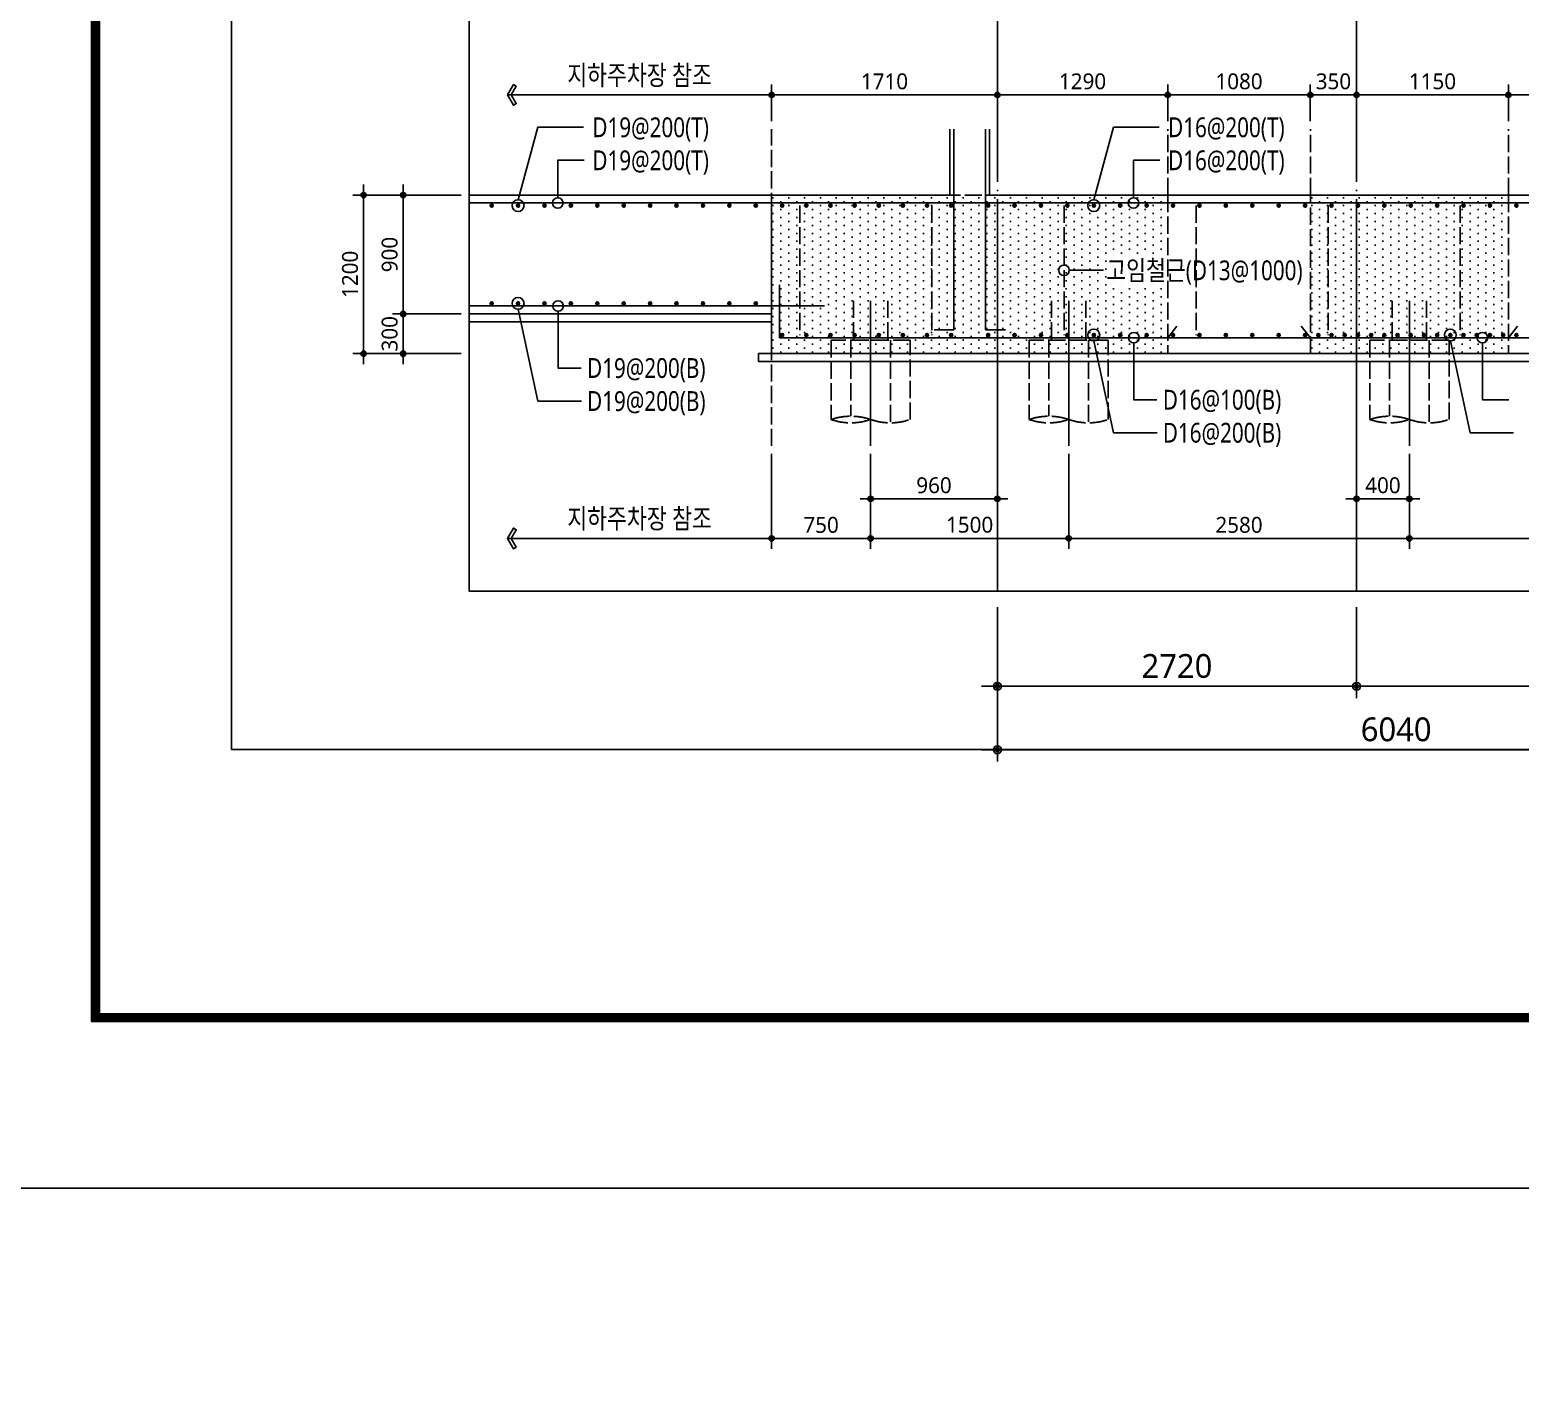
# Model space of a CAD drawing. Header units: millimetres. Extents: x 262481 to 2519995, y -394348 to 364571.
# Drawn here: x 488817 to 500103, y -90064 to -79860 of the extents above; entities that cross this region are included whole.
import ezdxf
from ezdxf.enums import TextEntityAlignment as Align
from ezdxf.xclip import XClip

# ---------------------------------------------------------------- set-up
doc = ezdxf.new("R2010")
doc.units = ezdxf.units.MM
doc.header["$LTSCALE"] = 65
doc.header["$XCLIPFRAME"] = 0
doc.linetypes.add('CEN', pattern=[62, 60, -1, 0, -1])
doc.linetypes.add('HID', pattern=[2.5, 2, -0.5])
doc.layers.get('Defpoints').update_dxf_attribs({"color": 145})
for name, color, linetype in [('BAR', 2, 'Continuous'), ('BAR1', 3, 'Continuous'), ('BARR', 1, 'Continuous'), ('CEN', 1, 'CEN'), ('DIM', 7, 'Continuous'), ('DOT', 3, 'Continuous'), ('FORM_고양장항A-1BL-S-성능$0$FORM', 7, 'Continuous'), ('LEADER', 7, 'Continuous'), ('PI', 4, 'HID'), ('T', 1, 'Continuous'), ('W1', 11, 'Continuous'), ('XS-기초$0$252', 252, 'Continuous'), ('고임철근', 4, 'HID'), ('버림', 8, 'Continuous'), ('보강구간', 6, 'HID')]:
    doc.layers.add(name, color=color, linetype=linetype)
doc.layers.add('DEFPOINT', color=144, linetype='Continuous', plot=False)
doc.layers.add('FORM_고양장항A-1BL-S-성능$0$DEFPOINT', color=144, linetype='Continuous', plot=False)
doc.layers.add('TEXT', color=3, linetype='Continuous', lineweight=9)
doc.styles.add('맑은고딕', font='malgun.ttf')
doc.dimstyles.new('DIM_40', dxfattribs={"dimscale": 40, "dimtxt": 3, "dimasz": 1, "dimexe": 2, "dimexo": 1.5, "dimgap": 1, "dimtad": 1, "dimdec": 0, "dimzin": 0, "dimdsep": 46, "dimtxsty": '맑은고딕', "dimblk1": 'DIMDOT', "dimblk2": 'DIMDOT', "dimsah": 1, "dimcen": 0.09, "dimdle": 2, "dimclrd": 7, "dimclre": 7, "dimclrt": 6, "dimadec": 0, "dimazin": 0, "dimtfac": 1, "dimtdec": 0, "dimtix": 1, "dimtmove": 2, "dimatfit": 3, "dimldrblk": 'DIMDOT', "dimfxl": 0, "dimtolj": 1, "dimtzin": 0, "dimarcsym": 0})
doc.dimstyles.new('DIM_60', dxfattribs={"dimscale": 60, "dimtxt": 3, "dimasz": 1, "dimexe": 1.5, "dimexo": 2, "dimgap": 1, "dimtad": 1, "dimdec": 0, "dimzin": 0, "dimdsep": 46, "dimtxsty": '맑은고딕', "dimblk1": 'DIMDOT', "dimblk2": 'DIMDOT', "dimsah": 1, "dimcen": 0.09, "dimdle": 2, "dimclrd": 7, "dimclre": 7, "dimclrt": 3, "dimadec": 0, "dimazin": 0, "dimtfac": 1, "dimtdec": 0, "dimtix": 1, "dimtmove": 2, "dimatfit": 3, "dimldrblk": 'DIMDOT', "dimfxl": 0, "dimtolj": 1, "dimtzin": 0, "dimarcsym": 0})
pattern_1 = [(270, (235484.29, -302471.65), (60, -30), [0, -60])]

# ---------------------------------------------------------------- blocks, each defined once
blk = doc.blocks.new('XS-기초$0$A$C762E058C')
at = {"layer": 'XS-기초$0$252'}
h = blk.add_hatch(color=256, dxfattribs=at)
h.dxf.hatch_style = 1
h.paths.add_polyline_path([(93400, -71500), (92600, -71500), (92600, -72000), (93400, -72000)])
h.paths.add_polyline_path([(85300, -71500), (84500, -71500), (84500, -72000), (85300, -72000)])
h.paths.add_polyline_path([(93400, -63400), (92600, -63400), (92600, -63900), (93400, -63900)])
h.paths.add_polyline_path([(85300, -63400), (84500, -63400), (84500, -63900), (85300, -63900)])
h.paths.add_polyline_path([(93400, -55300), (92600, -55300), (92600, -55800), (93400, -55800)])
h.paths.add_polyline_path([(85300, -55300), (84500, -55300), (84500, -55800), (85300, -55800)])
h.paths.add_polyline_path([(93400, -47200), (92600, -47200), (92600, -47700), (93400, -47700)])
h.paths.add_polyline_path([(85300, -47200), (84500, -47200), (84500, -47700), (85300, -47700)])
h.paths.add_polyline_path([(93400, -39100), (92600, -39100), (92600, -39600), (93400, -39600)])
h.paths.add_polyline_path([(85300, -39100), (84500, -39100), (84500, -39600), (85300, -39600)])
h.paths.add_polyline_path([(73650, -71500), (72850, -71500), (72850, -72000), (73650, -72000)])
h.paths.add_polyline_path([(77850, -71500), (77050, -71500), (77050, -72000), (77850, -72000)])
h.paths.add_polyline_path([(68450, -71500), (67650, -71500), (67650, -72000), (68450, -72000)])
h.paths.add_polyline_path([(73650, -63400), (72850, -63400), (72850, -63900), (73650, -63900)])
h.paths.add_polyline_path([(77850, -63400), (77050, -63400), (77050, -63900), (77850, -63900)])
h.paths.add_polyline_path([(68450, -63400), (67650, -63400), (67650, -63900), (68450, -63900)])
h.paths.add_polyline_path([(73650, -55300), (72850, -55300), (72850, -55800), (73650, -55800)])
h.paths.add_polyline_path([(77850, -55300), (77050, -55300), (77050, -55800), (77850, -55800)])
h.paths.add_polyline_path([(68450, -55300), (67650, -55300), (67650, -55800), (68450, -55800)])
h.paths.add_polyline_path([(73650, -47200), (72850, -47200), (72850, -47700), (73650, -47700)])
h.paths.add_polyline_path([(77850, -47200), (77050, -47200), (77050, -47700), (77850, -47700)])
h.paths.add_polyline_path([(68450, -47200), (67650, -47200), (67650, -47700), (68450, -47700)])
h.paths.add_polyline_path([(73650, -39100), (72850, -39100), (72850, -39600), (73650, -39600)])
h.paths.add_polyline_path([(77850, -39100), (77050, -39100), (77050, -39600), (77850, -39600)])
h.paths.add_polyline_path([(68450, -39100), (67650, -39100), (67650, -39600), (68450, -39600)])
h.paths.add_polyline_path([(73650, -22900), (72850, -22900), (72850, -23400), (73650, -23400)])
h.paths.add_polyline_path([(73650, -31000), (72850, -31000), (72850, -31500), (73650, -31500)])
h.paths.add_polyline_path([(101500, -63400), (100700, -63400), (100700, -63900), (101500, -63900)])
h.paths.add_polyline_path([(101500, -41540), (100700, -41540), (100700, -42040), (101500, -42040)])
h.paths.add_polyline_path([(101500, -35500), (100700, -35500), (100700, -36000), (101500, -36000)])
h.paths.add_polyline_path([(101500, -29350), (100700, -29350), (100700, -29850), (101500, -29850)])
h.paths.add_polyline_path([(101500, -22900), (100700, -22900), (100700, -23400), (101500, -23400)])
h.paths.add_polyline_path([(68450, -22900), (67650, -22900), (67650, -23400), (68450, -23400)])
h.paths.add_polyline_path([(77850, -22900), (77050, -22900), (77050, -23400), (77850, -23400)])
h.paths.add_polyline_path([(85300, -22900), (84500, -22900), (84500, -23400), (85300, -23400)])
h.paths.add_polyline_path([(93400, -31000), (92600, -31000), (92600, -31500), (93400, -31500)])
h.paths.add_polyline_path([(77850, -31000), (77050, -31000), (77050, -31500), (77850, -31500)])
h.paths.add_polyline_path([(85300, -31000), (84500, -31000), (84500, -31500), (85300, -31500)])
h.paths.add_polyline_path([(93400, -22900), (92600, -22900), (92600, -23400), (93400, -23400)])
h.paths.add_polyline_path([(68450, -31000), (67650, -31000), (67650, -31500), (68450, -31500)])
h.paths.add_polyline_path([(101500, -47580), (100700, -47580), (100700, -48080), (101500, -48080)])
h.paths.add_polyline_path([(101500, -55300), (100700, -55300), (100700, -55800), (101500, -55800)])
h.paths.add_polyline_path([(101700, -72000), (101700, -71200), (101200, -71200), (101200, -72000)])
h.paths.add_polyline_path([(125700, -72000), (125700, -71200), (125200, -71200), (125200, -72000)])
h.paths.add_polyline_path([(117700, -72000), (117700, -71200), (117200, -71200), (117200, -72000)])
h.paths.add_polyline_path([(109700, -72000), (109700, -71200), (109200, -71200), (109200, -72000)])
h.paths.add_polyline_path([(136755, -71500), (135955, -71500), (135955, -72000), (136755, -72000)])
h.paths.add_polyline_path([(144555, -71500), (143755, -71500), (143755, -72000), (144555, -72000)])
h.paths.add_polyline_path([(133700, -72000), (133700, -71200), (133200, -71200), (133200, -72000)])
blk = doc.blocks.new('XS-기초')
at = {"layer": 'XS-기초$0$252'}
blk.add_blockref('XS-기초$0$A$C762E058C', (118310, 198300), dxfattribs=at)
blk = doc.blocks.new('DIMDOT')
at = {"layer": 'DIM', "linetype": 'Continuous'}
blk.add_line((-2, 0), (2, 0), dxfattribs=at)
for radius in [0.5, 0.25]:
    blk.add_circle((0, 0), radius, dxfattribs=at)
blk = doc.blocks.new('*D593')
at = {"layer": 'Defpoints', "color": 0, "linetype": 'Continuous', "transparency": 16777216}
for p in [(496144, -84112), (502184, -84112), (496144, -85312)]:
    blk.add_point(p, dxfattribs=at)
at = {"layer": 'DIM', "color": 7, "linetype": 'Continuous', "lineweight": -2, "transparency": 16777216}
for p, q in [((496144, -84232), (496144, -85402)), ((502184, -84232), (502184, -85402)), ((502124, -85312), (496204, -85312))]:
    blk.add_line(p, q, dxfattribs=at)
at = {"layer": 'DIM', "color": 7, "linetype": 'Continuous', "lineweight": -2, "transparency": 16777216, "xscale": 60, "yscale": 60, "zscale": 60, "rotation": 180}
blk.add_blockref('DIMDOT', (496144, -85312), dxfattribs=at)
at = {"layer": 'DIM', "color": 7, "linetype": 'Continuous', "lineweight": -2, "transparency": 16777216, "xscale": 60, "yscale": 60, "zscale": 60}
blk.add_blockref('DIMDOT', (502184, -85312), dxfattribs=at)
at = {"layer": 'DIM', "color": 3, "linetype": 'Continuous', "transparency": 16777216, "insert": (499164, -85159), "char_height": 180, "attachment_point": 5, "style": '맑은고딕'}
blk.add_mtext('\\A1;6040', dxfattribs=at)
blk = doc.blocks.new('*D594')
at = {"layer": 'Defpoints', "color": 0, "linetype": 'Continuous', "transparency": 16777216}
for p in [(496144, -84112), (498864, -84112), (496144, -84832)]:
    blk.add_point(p, dxfattribs=at)
at = {"layer": 'DIM', "color": 7, "linetype": 'Continuous', "lineweight": -2, "transparency": 16777216}
for p, q in [((496144, -84232), (496144, -84922)), ((498864, -84232), (498864, -84922)), ((498804, -84832), (496204, -84832))]:
    blk.add_line(p, q, dxfattribs=at)
at = {"layer": 'DIM', "color": 7, "linetype": 'Continuous', "lineweight": -2, "transparency": 16777216, "xscale": 60, "yscale": 60, "zscale": 60, "rotation": 180}
blk.add_blockref('DIMDOT', (496144, -84832), dxfattribs=at)
at = {"layer": 'DIM', "color": 7, "linetype": 'Continuous', "lineweight": -2, "transparency": 16777216, "xscale": 60, "yscale": 60, "zscale": 60}
blk.add_blockref('DIMDOT', (498864, -84832), dxfattribs=at)
at = {"layer": 'DIM', "color": 3, "linetype": 'Continuous', "transparency": 16777216, "insert": (497504, -84679), "char_height": 180, "attachment_point": 5, "style": '맑은고딕'}
blk.add_mtext('\\A1;2720', dxfattribs=at)
blk = doc.blocks.new('*D595')
at = {"layer": 'Defpoints', "color": 0, "linetype": 'Continuous', "transparency": 16777216}
for p in [(498864, -84112), (502184, -84112), (502184, -84832)]:
    blk.add_point(p, dxfattribs=at)
at = {"layer": 'DIM', "color": 7, "linetype": 'Continuous', "lineweight": -2, "transparency": 16777216}
for p, q in [((498864, -84232), (498864, -84922)), ((502184, -84232), (502184, -84922)), ((498924, -84832), (502124, -84832))]:
    blk.add_line(p, q, dxfattribs=at)
at = {"layer": 'DIM', "color": 7, "linetype": 'Continuous', "lineweight": -2, "transparency": 16777216, "xscale": 60, "yscale": 60, "zscale": 60, "rotation": 180}
blk.add_blockref('DIMDOT', (498864, -84832), dxfattribs=at)
at = {"layer": 'DIM', "color": 7, "linetype": 'Continuous', "lineweight": -2, "transparency": 16777216, "xscale": 60, "yscale": 60, "zscale": 60}
blk.add_blockref('DIMDOT', (502184, -84832), dxfattribs=at)
at = {"layer": 'DIM', "color": 3, "linetype": 'Continuous', "transparency": 16777216, "insert": (500524, -84679), "char_height": 180, "attachment_point": 5, "style": '맑은고딕'}
blk.add_mtext('\\A1;3320', dxfattribs=at)
blk = doc.blocks.new('*D600')
at = {"layer": 'Defpoints', "color": 0, "linetype": 'Continuous', "transparency": 16777216}
for p in [(492144, -81112), (491344, -82312), (492144, -82312)]:
    blk.add_point(p, dxfattribs=at)
at = {"layer": 'DIM', "color": 7, "linetype": 'Continuous', "lineweight": -2, "transparency": 16777216}
for p, q in [((492084, -81112), (491264, -81112)), ((491344, -81152), (491344, -82272)), ((492084, -82312), (491264, -82312))]:
    blk.add_line(p, q, dxfattribs=at)
at = {"layer": 'DIM', "color": 7, "linetype": 'Continuous', "lineweight": -2, "transparency": 16777216, "xscale": 40, "yscale": 40, "zscale": 40}
for p, rotation in [((491344, -81112), 90), ((491344, -82312), 270)]:
    blk.add_blockref('DIMDOT', p, dxfattribs=dict(at, rotation=rotation))
at = {"layer": 'DIM', "color": 6, "linetype": 'Continuous', "transparency": 16777216, "insert": (491242, -81712), "char_height": 120, "attachment_point": 5, "rotation": 90, "style": '맑은고딕'}
blk.add_mtext('\\A1;1200', dxfattribs=at)
blk = doc.blocks.new('*D601')
at = {"layer": 'Defpoints', "color": 0, "linetype": 'Continuous', "transparency": 16777216}
for p in [(492144, -82012), (491644, -82312), (492144, -82312)]:
    blk.add_point(p, dxfattribs=at)
at = {"layer": 'DIM', "color": 7, "linetype": 'Continuous', "lineweight": -2, "transparency": 16777216}
for p, q in [((491644, -81972), (491644, -81932)), ((492084, -82012), (491564, -82012)), ((491644, -82012), (491644, -82312)), ((492084, -82312), (491564, -82312)), ((491644, -82352), (491644, -82392))]:
    blk.add_line(p, q, dxfattribs=at)
at = {"layer": 'DIM', "color": 7, "linetype": 'Continuous', "lineweight": -2, "transparency": 16777216, "xscale": 40, "yscale": 40, "zscale": 40}
for p, rotation in [((491644, -82012), 270), ((491644, -82312), 90)]:
    blk.add_blockref('DIMDOT', p, dxfattribs=dict(at, rotation=rotation))
at = {"layer": 'DIM', "color": 6, "linetype": 'Continuous', "transparency": 16777216, "insert": (491542, -82162), "char_height": 120, "attachment_point": 5, "rotation": 90, "style": '맑은고딕'}
blk.add_mtext('\\A1;300', dxfattribs=at)
blk = doc.blocks.new('*D602')
at = {"layer": 'Defpoints', "color": 0, "linetype": 'Continuous', "transparency": 16777216}
for p in [(491644, -81112), (492144, -81112), (492144, -82012)]:
    blk.add_point(p, dxfattribs=at)
at = {"layer": 'DIM', "color": 7, "linetype": 'Continuous', "lineweight": -2, "transparency": 16777216}
for p, q in [((492084, -81112), (491564, -81112)), ((491644, -81972), (491644, -81152)), ((492084, -82012), (491564, -82012))]:
    blk.add_line(p, q, dxfattribs=at)
at = {"layer": 'DIM', "color": 7, "linetype": 'Continuous', "lineweight": -2, "transparency": 16777216, "xscale": 40, "yscale": 40, "zscale": 40}
for p, rotation in [((491644, -81112), 90), ((491644, -82012), 270)]:
    blk.add_blockref('DIMDOT', p, dxfattribs=dict(at, rotation=rotation))
at = {"layer": 'DIM', "color": 6, "linetype": 'Continuous', "transparency": 16777216, "insert": (491542, -81562), "char_height": 120, "attachment_point": 5, "rotation": 90, "style": '맑은고딕'}
blk.add_mtext('\\A1;900', dxfattribs=at)
blk = doc.blocks.new('p')
at = {"layer": 'PI'}
for p, q in [((-130, 300), (-130, 0)), ((130, 300), (130, 0)), ((300, 0), (-300, 0)), ((-300, 0), (-300, -600)), ((-150, 0), (-150, -575)), ((150, 0), (150, -625)), ((300, -600), (300, 0))]:
    blk.add_line(p, q, dxfattribs=at)
at = {"layer": 'PI', "color": 6, "linetype": 'Continuous'}
blk.add_line((0, 300, 0), (0, -800, 0), dxfattribs=at)
at = {"layer": 'PI'}
for centre, start, end in [((-150, -1037), 71.0754, 108.9246), ((-150, -163), 251.0754, 288.9246), ((150, -163), 251.0754, 288.9246)]:
    blk.add_arc(centre, 462, start, end, dxfattribs=at)
blk = doc.blocks.new('BAR')
at = {"layer": 'BARR'}
h = blk.add_hatch(color=256, dxfattribs=at)
edge = h.paths.add_edge_path()
edge.add_arc((0, 0), 15, 0, 360)
blk.add_circle((0, 0), 15, dxfattribs=at)
blk = doc.blocks.new('*D908')
at = {"layer": 'Defpoints', "color": 0, "linetype": 'Continuous', "transparency": 16777216}
for p in [(495184, -83012), (496684, -83012), (496684, -83712)]:
    blk.add_point(p, dxfattribs=at)
at = {"layer": 'DIM', "color": 7, "linetype": 'Continuous', "lineweight": -2, "transparency": 16777216}
for p, q in [((495184, -83072), (495184, -83792)), ((496684, -83072), (496684, -83792)), ((495224, -83712), (496644, -83712))]:
    blk.add_line(p, q, dxfattribs=at)
at = {"layer": 'DIM', "color": 7, "linetype": 'Continuous', "lineweight": -2, "transparency": 16777216, "xscale": 40, "yscale": 40, "zscale": 40, "rotation": 180}
blk.add_blockref('DIMDOT', (495184, -83712), dxfattribs=at)
at = {"layer": 'DIM', "color": 7, "linetype": 'Continuous', "lineweight": -2, "transparency": 16777216, "xscale": 40, "yscale": 40, "zscale": 40}
blk.add_blockref('DIMDOT', (496684, -83712), dxfattribs=at)
at = {"layer": 'DIM', "color": 6, "linetype": 'Continuous', "transparency": 16777216, "insert": (495934, -83609), "char_height": 120, "attachment_point": 5, "style": '맑은고딕'}
blk.add_mtext('\\A1;1500', dxfattribs=at)
blk = doc.blocks.new('*D909')
at = {"layer": 'Defpoints', "color": 0, "linetype": 'Continuous', "transparency": 16777216}
for p in [(494434, -83012), (495184, -83012), (494434, -83712)]:
    blk.add_point(p, dxfattribs=at)
at = {"layer": 'DIM', "color": 7, "linetype": 'Continuous', "lineweight": -2, "transparency": 16777216}
for p, q in [((494434, -83072), (494434, -83792)), ((495184, -83072), (495184, -83792)), ((495144, -83712), (494474, -83712))]:
    blk.add_line(p, q, dxfattribs=at)
at = {"layer": 'DIM', "color": 7, "linetype": 'Continuous', "lineweight": -2, "transparency": 16777216, "xscale": 40, "yscale": 40, "zscale": 40, "rotation": 180}
blk.add_blockref('DIMDOT', (494434, -83712), dxfattribs=at)
at = {"layer": 'DIM', "color": 7, "linetype": 'Continuous', "lineweight": -2, "transparency": 16777216, "xscale": 40, "yscale": 40, "zscale": 40}
blk.add_blockref('DIMDOT', (495184, -83712), dxfattribs=at)
at = {"layer": 'DIM', "color": 6, "linetype": 'Continuous', "transparency": 16777216, "insert": (494809, -83610), "char_height": 120, "attachment_point": 5, "style": '맑은고딕'}
blk.add_mtext('\\A1;750', dxfattribs=at)
blk = doc.blocks.new('*D910')
at = {"layer": 'Defpoints', "color": 0, "linetype": 'Continuous', "transparency": 16777216}
for p in [(498864, -83012), (499264, -83012), (499264, -83412)]:
    blk.add_point(p, dxfattribs=at)
at = {"layer": 'DIM', "color": 7, "linetype": 'Continuous', "lineweight": -2, "transparency": 16777216}
for p, q in [((498864, -83072), (498864, -83492)), ((499264, -83072), (499264, -83492)), ((498904, -83412), (499224, -83412))]:
    blk.add_line(p, q, dxfattribs=at)
at = {"layer": 'DIM', "color": 7, "linetype": 'Continuous', "lineweight": -2, "transparency": 16777216, "xscale": 40, "yscale": 40, "zscale": 40, "rotation": 180}
blk.add_blockref('DIMDOT', (498864, -83412), dxfattribs=at)
at = {"layer": 'DIM', "color": 7, "linetype": 'Continuous', "lineweight": -2, "transparency": 16777216, "xscale": 40, "yscale": 40, "zscale": 40}
blk.add_blockref('DIMDOT', (499264, -83412), dxfattribs=at)
at = {"layer": 'DIM', "color": 6, "linetype": 'Continuous', "transparency": 16777216, "insert": (499064, -83310), "char_height": 120, "attachment_point": 5, "style": '맑은고딕'}
blk.add_mtext('\\A1;400', dxfattribs=at)
blk = doc.blocks.new('*D911')
at = {"layer": 'Defpoints', "color": 0, "linetype": 'Continuous', "transparency": 16777216}
for p in [(495184, -83012), (496144, -83012), (495184, -83412)]:
    blk.add_point(p, dxfattribs=at)
at = {"layer": 'DIM', "color": 7, "linetype": 'Continuous', "lineweight": -2, "transparency": 16777216}
for p, q in [((495184, -83072), (495184, -83492)), ((496144, -83072), (496144, -83492)), ((496104, -83412), (495224, -83412))]:
    blk.add_line(p, q, dxfattribs=at)
at = {"layer": 'DIM', "color": 7, "linetype": 'Continuous', "lineweight": -2, "transparency": 16777216, "xscale": 40, "yscale": 40, "zscale": 40, "rotation": 180}
blk.add_blockref('DIMDOT', (495184, -83412), dxfattribs=at)
at = {"layer": 'DIM', "color": 7, "linetype": 'Continuous', "lineweight": -2, "transparency": 16777216, "xscale": 40, "yscale": 40, "zscale": 40}
blk.add_blockref('DIMDOT', (496144, -83412), dxfattribs=at)
at = {"layer": 'DIM', "color": 6, "linetype": 'Continuous', "transparency": 16777216, "insert": (495664, -83310), "char_height": 120, "attachment_point": 5, "style": '맑은고딕'}
blk.add_mtext('\\A1;960', dxfattribs=at)
blk = doc.blocks.new('*D920')
at = {"layer": 'Defpoints', "color": 0, "linetype": 'Continuous', "transparency": 16777216}
for p in [(496684, -83012), (499264, -83012), (496684, -83712)]:
    blk.add_point(p, dxfattribs=at)
at = {"layer": 'DIM', "color": 7, "linetype": 'Continuous', "lineweight": -2, "transparency": 16777216}
for p, q in [((496684, -83072), (496684, -83792)), ((499264, -83072), (499264, -83792)), ((499224, -83712), (496724, -83712))]:
    blk.add_line(p, q, dxfattribs=at)
at = {"layer": 'DIM', "color": 7, "linetype": 'Continuous', "lineweight": -2, "transparency": 16777216, "xscale": 40, "yscale": 40, "zscale": 40, "rotation": 180}
blk.add_blockref('DIMDOT', (496684, -83712), dxfattribs=at)
at = {"layer": 'DIM', "color": 7, "linetype": 'Continuous', "lineweight": -2, "transparency": 16777216, "xscale": 40, "yscale": 40, "zscale": 40}
blk.add_blockref('DIMDOT', (499264, -83712), dxfattribs=at)
at = {"layer": 'DIM', "color": 6, "linetype": 'Continuous', "transparency": 16777216, "insert": (497974, -83610), "char_height": 120, "attachment_point": 5, "style": '맑은고딕'}
blk.add_mtext('\\A1;2580', dxfattribs=at)
blk = doc.blocks.new('*D931')
at = {"layer": 'Defpoints', "color": 0, "linetype": 'Continuous', "transparency": 16777216}
for p in [(499264, -83012), (501434, -83012), (499264, -83712)]:
    blk.add_point(p, dxfattribs=at)
at = {"layer": 'DIM', "color": 7, "linetype": 'Continuous', "lineweight": -2, "transparency": 16777216}
for p, q in [((499264, -83072), (499264, -83792)), ((501434, -83072), (501434, -83792)), ((501394, -83712), (499304, -83712))]:
    blk.add_line(p, q, dxfattribs=at)
at = {"layer": 'DIM', "color": 7, "linetype": 'Continuous', "lineweight": -2, "transparency": 16777216, "xscale": 40, "yscale": 40, "zscale": 40, "rotation": 180}
blk.add_blockref('DIMDOT', (499264, -83712), dxfattribs=at)
at = {"layer": 'DIM', "color": 7, "linetype": 'Continuous', "lineweight": -2, "transparency": 16777216, "xscale": 40, "yscale": 40, "zscale": 40}
blk.add_blockref('DIMDOT', (501434, -83712), dxfattribs=at)
at = {"layer": 'DIM', "color": 6, "linetype": 'Continuous', "transparency": 16777216, "insert": (500349, -83609), "char_height": 120, "attachment_point": 5, "style": '맑은고딕'}
blk.add_mtext('\\A1;2170', dxfattribs=at)
blk = doc.blocks.new('*D936')
at = {"layer": 'Defpoints', "color": 0, "linetype": 'Continuous', "transparency": 16777216}
for p in [(496144, -80353), (496144, -80612), (497434, -80612)]:
    blk.add_point(p, dxfattribs=at)
at = {"layer": 'DIM', "color": 7, "linetype": 'Continuous', "lineweight": -2, "transparency": 16777216}
for p, q in [((496144, -80552), (496144, -80273)), ((497394, -80353), (496184, -80353)), ((497434, -80552), (497434, -80273))]:
    blk.add_line(p, q, dxfattribs=at)
at = {"layer": 'DIM', "color": 7, "linetype": 'Continuous', "lineweight": -2, "transparency": 16777216, "xscale": 40, "yscale": 40, "zscale": 40, "rotation": 180}
blk.add_blockref('DIMDOT', (496144, -80353), dxfattribs=at)
at = {"layer": 'DIM', "color": 7, "linetype": 'Continuous', "lineweight": -2, "transparency": 16777216, "xscale": 40, "yscale": 40, "zscale": 40}
blk.add_blockref('DIMDOT', (497434, -80353), dxfattribs=at)
at = {"layer": 'DIM', "color": 6, "linetype": 'Continuous', "transparency": 16777216, "insert": (496789, -80251), "char_height": 120, "attachment_point": 5, "style": '맑은고딕'}
blk.add_mtext('\\A1;1290', dxfattribs=at)
blk = doc.blocks.new('*D937')
at = {"layer": 'Defpoints', "color": 0, "linetype": 'Continuous', "transparency": 16777216}
for p in [(498514, -80353), (497434, -80612), (498514, -80612)]:
    blk.add_point(p, dxfattribs=at)
at = {"layer": 'DIM', "color": 7, "linetype": 'Continuous', "lineweight": -2, "transparency": 16777216}
for p, q in [((497434, -80552), (497434, -80273)), ((497474, -80353), (498474, -80353)), ((498514, -80552), (498514, -80273))]:
    blk.add_line(p, q, dxfattribs=at)
at = {"layer": 'DIM', "color": 7, "linetype": 'Continuous', "lineweight": -2, "transparency": 16777216, "xscale": 40, "yscale": 40, "zscale": 40, "rotation": 180}
blk.add_blockref('DIMDOT', (497434, -80353), dxfattribs=at)
at = {"layer": 'DIM', "color": 7, "linetype": 'Continuous', "lineweight": -2, "transparency": 16777216, "xscale": 40, "yscale": 40, "zscale": 40}
blk.add_blockref('DIMDOT', (498514, -80353), dxfattribs=at)
at = {"layer": 'DIM', "color": 6, "linetype": 'Continuous', "transparency": 16777216, "insert": (497974, -80251), "char_height": 120, "attachment_point": 5, "style": '맑은고딕'}
blk.add_mtext('\\A1;1080', dxfattribs=at)
blk = doc.blocks.new('*D938')
at = {"layer": 'Defpoints', "color": 0, "linetype": 'Continuous', "transparency": 16777216}
for p in [(498864, -80353), (498514, -80612), (498864, -80612, 0)]:
    blk.add_point(p, dxfattribs=at)
at = {"layer": 'DIM', "color": 7, "linetype": 'Continuous', "lineweight": -2, "transparency": 16777216}
for p, q in [((498514, -80552), (498514, -80273)), ((498554, -80353), (498824, -80353)), ((498864, -80552), (498864, -80273))]:
    blk.add_line(p, q, dxfattribs=at)
at = {"layer": 'DIM', "color": 7, "linetype": 'Continuous', "lineweight": -2, "transparency": 16777216, "xscale": 40, "yscale": 40, "zscale": 40, "rotation": 180}
blk.add_blockref('DIMDOT', (498514, -80353), dxfattribs=at)
at = {"layer": 'DIM', "color": 7, "linetype": 'Continuous', "lineweight": -2, "transparency": 16777216, "xscale": 40, "yscale": 40, "zscale": 40}
blk.add_blockref('DIMDOT', (498864, -80353), dxfattribs=at)
at = {"layer": 'DIM', "color": 6, "linetype": 'Continuous', "transparency": 16777216, "insert": (498689, -80251), "char_height": 120, "attachment_point": 5, "style": '맑은고딕'}
blk.add_mtext('\\A1;350', dxfattribs=at)
blk = doc.blocks.new('*D939')
at = {"layer": 'Defpoints', "color": 0, "linetype": 'Continuous', "transparency": 16777216}
for p in [(500684, -80353), (500014, -80612), (500684, -80612, 0)]:
    blk.add_point(p, dxfattribs=at)
at = {"layer": 'DIM', "color": 7, "linetype": 'Continuous', "lineweight": -2, "transparency": 16777216}
for p, q in [((500014, -80552), (500014, -80273)), ((500054, -80353), (500644, -80353)), ((500684, -80552), (500684, -80273))]:
    blk.add_line(p, q, dxfattribs=at)
at = {"layer": 'DIM', "color": 7, "linetype": 'Continuous', "lineweight": -2, "transparency": 16777216, "xscale": 40, "yscale": 40, "zscale": 40, "rotation": 180}
blk.add_blockref('DIMDOT', (500014, -80353), dxfattribs=at)
at = {"layer": 'DIM', "color": 7, "linetype": 'Continuous', "lineweight": -2, "transparency": 16777216, "xscale": 40, "yscale": 40, "zscale": 40}
blk.add_blockref('DIMDOT', (500684, -80353), dxfattribs=at)
at = {"layer": 'DIM', "color": 6, "linetype": 'Continuous', "transparency": 16777216, "insert": (500349, -80251), "char_height": 120, "attachment_point": 5, "style": '맑은고딕'}
blk.add_mtext('\\A1;670', dxfattribs=at)
blk = doc.blocks.new('*D961')
at = {"layer": 'Defpoints', "color": 0, "linetype": 'Continuous', "transparency": 16777216}
for p in [(500014, -80353), (498864, -80612, 0), (500014, -80612)]:
    blk.add_point(p, dxfattribs=at)
at = {"layer": 'DIM', "color": 7, "linetype": 'Continuous', "lineweight": -2, "transparency": 16777216}
for p, q in [((498864, -80552), (498864, -80273)), ((498904, -80353), (499974, -80353)), ((500014, -80552), (500014, -80273))]:
    blk.add_line(p, q, dxfattribs=at)
at = {"layer": 'DIM', "color": 7, "linetype": 'Continuous', "lineweight": -2, "transparency": 16777216, "xscale": 40, "yscale": 40, "zscale": 40, "rotation": 180}
blk.add_blockref('DIMDOT', (498864, -80353), dxfattribs=at)
at = {"layer": 'DIM', "color": 7, "linetype": 'Continuous', "lineweight": -2, "transparency": 16777216, "xscale": 40, "yscale": 40, "zscale": 40}
blk.add_blockref('DIMDOT', (500014, -80353), dxfattribs=at)
at = {"layer": 'DIM', "color": 6, "linetype": 'Continuous', "transparency": 16777216, "insert": (499439, -80251), "char_height": 120, "attachment_point": 5, "style": '맑은고딕'}
blk.add_mtext('\\A1;1150', dxfattribs=at)
blk = doc.blocks.new('*D962')
at = {"layer": 'Defpoints', "color": 0, "linetype": 'Continuous', "transparency": 16777216}
for p in [(494434, -80353), (494434, -80612), (496144, -80612)]:
    blk.add_point(p, dxfattribs=at)
at = {"layer": 'DIM', "color": 7, "linetype": 'Continuous', "lineweight": -2, "transparency": 16777216}
for p, q in [((494434, -80552), (494434, -80273)), ((496104, -80353), (494474, -80353)), ((496144, -80552), (496144, -80273))]:
    blk.add_line(p, q, dxfattribs=at)
at = {"layer": 'DIM', "color": 7, "linetype": 'Continuous', "lineweight": -2, "transparency": 16777216, "xscale": 40, "yscale": 40, "zscale": 40, "rotation": 180}
blk.add_blockref('DIMDOT', (494434, -80353), dxfattribs=at)
at = {"layer": 'DIM', "color": 7, "linetype": 'Continuous', "lineweight": -2, "transparency": 16777216, "xscale": 40, "yscale": 40, "zscale": 40}
blk.add_blockref('DIMDOT', (496144, -80353), dxfattribs=at)
at = {"layer": 'DIM', "color": 6, "linetype": 'Continuous', "transparency": 16777216, "insert": (495289, -80251), "char_height": 120, "attachment_point": 5, "style": '맑은고딕'}
blk.add_mtext('\\A1;1710', dxfattribs=at)
blk = doc.blocks.new('FORM_고양장항A-1BL-S-성능')
at = {"layer": 'FORM_고양장항A-1BL-S-성능$0$DEFPOINT'}
blk.add_lwpolyline([(0, 594), (0, 0), (841, 0), (841, 594), (0, 594)], dxfattribs=at)
at = {"layer": 'FORM_고양장항A-1BL-S-성능$0$FORM'}
for points in [[(25, 573), (25, 21), (757, 21), (757, 573)], [(26, 572), (26, 22), (756, 22), (756, 572)]]:
    blk.add_lwpolyline(points, close=True, dxfattribs=at)
at = {"layer": 'FORM_고양장항A-1BL-S-성능$0$FORM', "const_width": 1}
blk.add_lwpolyline([(25.5, 572.5), (25.5, 21.5), (756.5, 21.5), (756.5, 572.5)], close=True, dxfattribs=at)

msp = doc.modelspace()

# ---------------------------------------------------------------- hatches: boundary and pattern name
at = {"layer": 'DOT'}
h = msp.add_hatch(dxfattribs=at)
h.set_pattern_fill('DOTS', color=256, scale=60, angle=-90, style=0)
h.set_pattern_definition(pattern_1)
h.paths.add_polyline_path([(494434.3, -82311.6), (494434.3, -81111.6), (497434.3, -81111.6), (497434.3, -82311.6)])
h = msp.add_hatch(dxfattribs=at)
h.set_pattern_fill('DOTS', color=256, scale=60, angle=-90, style=0)
h.set_pattern_definition(pattern_1)
h.paths.add_polyline_path([(498514.3, -82311.6), (498514.3, -81111.6), (500014.3, -81111.6), (500014.3, -82311.6)])

# ---------------------------------------------------------------- linework, layer by layer
at = {"linetype": 'HID'}
msp.add_line((494434.3, -83011.6), (494434.3, -80611.6), dxfattribs=at)
at = {"layer": 'BAR1'}
for p, q in [((492144.3, -81171.6), (522689.3, -81171.6)), ((494494.3, -82191.6), (494494.3, -81791.6)), ((492144.3, -81951.6), (494834.3, -81951.6)), ((497434.3, -82191.6, 0), (497503, -82103.7, 0)), ((498514.3, -82191.6), (498445.6, -82103.7)), ((500014.3, -82191.6, 0), (500083, -82103.7, 0)), ((494494.3, -82191.6), (522534.3, -82191.6))]:
    msp.add_line(p, q, dxfattribs=at)
for points in [[(495814.3, -80611.6), (495814.3, -82131.6), (495664.3, -82131.6)], [(496054.3, -80611.6), (496054.3, -82131.6), (496204.3, -82131.6)]]:
    msp.add_lwpolyline(points, dxfattribs=at)
at = {"layer": 'CEN'}
for p, q in [((496144.3, -77111.6), (496144.3, -84111.6)), ((498864.3, -77111.6), (498864.3, -84111.6))]:
    msp.add_line(p, q, dxfattribs=at)
at = {"layer": 'DEFPOINT'}
for points in [[(490344.3, -54986.6), (531884.3, -54986.6), (531884.3, -85311.6), (490344.3, -85311.6)], [(492144.3, -56186.6), (530384.3, -56186.6), (530384.3, -84111.6), (492144.3, -84111.6)]]:
    msp.add_lwpolyline(points, close=True, dxfattribs=at)
at = {"layer": 'LEADER', "color": 7}
msp.add_line((496688.6, -81681.6), (496948.6, -81681.6), dxfattribs=at)
at = {"layer": 'LEADER'}
for points in [[(494434.3, -80353.5), (492434.3, -80353.5), (492478.9, -80431.6), (492500.6, -80419.1), (492463.1, -80353.5), (492500.6, -80287.9), (492478.9, -80275.3), (492434.3, -80353.5)], [(494434.3, -83711.6), (492434.3, -83711.6), (492478.9, -83789.8), (492500.6, -83777.2), (492463.1, -83711.6), (492500.6, -83646.1), (492478.9, -83633.5), (492434.3, -83711.6)]]:
    msp.add_lwpolyline(points, dxfattribs=at)
at = {"layer": 'LEADER', "color": 7}
for points in [[(492514.3, -81146.6), (492664.3, -80598.4), (493010.2, -80598.4)], [(496874.3, -81146.6), (497024.3, -80598.4), (497370.2, -80598.4)], [(492815, -81131.6), (492815, -80848.4), (493015, -80848.4)], [(497175, -81131.6), (497175, -80848.4), (497375, -80848.4)], [(492514.3, -81976.6), (492664.3, -82671.6), (492993.4, -82671.6)], [(492817.4, -81991.6), (492817.4, -82421.6), (492992.7, -82421.6)], [(496874.3, -82216.6), (497024.3, -82911.6), (497353.4, -82911.6)], [(497177.4, -82231.6), (497177.4, -82661.6), (497352.7, -82661.6)], [(499574.3, -82216.6), (499724.3, -82911.6), (500053.4, -82911.6)], [(499817.2, -82231.6), (499817.2, -82661.6), (500017.2, -82661.6)]]:
    msp.add_lwpolyline(points, dxfattribs=at)
for centre, radius in [((492514.3, -81191.6), 45), ((492815, -81171.6), 40), ((496874.3, -81191.6), 45), ((497175, -81171.6), 40), ((496648.6, -81681.6), 40), ((492514.3, -81931.6), 45), ((492817.4, -81951.6), 40), ((496874.3, -82171.6), 45), ((497177.4, -82191.6), 40), ((499574.3, -82171.6), 45), ((499817.2, -82191.6), 40)]:
    msp.add_circle(centre, radius, dxfattribs=at)
at = {"layer": 'W1'}
for p, q in [((495784.3, -80611.6), (495784.3, -81111.6)), ((496084.3, -80611.6), (496084.3, -81111.6)), ((492144.3, -81111.6), (495784.3, -81111.6)), ((520319.3, -81111.6), (496084.3, -81111.6)), ((492144.3, -82011.6), (494434.3, -82011.6)), ((494434.3, -82011.6), (494434.3, -82311.6)), ((494434.3, -82311.6), (523584.3, -82311.6))]:
    msp.add_line(p, q, dxfattribs=at)
at = {"layer": '고임철근'}
for p, q in [((494648.6, -81191.6), (494648.6, -82171.6)), ((495648.6, -81191.6), (495648.6, -82171.6)), ((496648.6, -81191.6), (496648.6, -82171.6)), ((497648.6, -81191.6), (497648.6, -82171.6)), ((498648.6, -81191.6), (498648.6, -82171.6)), ((499648.6, -81191.6), (499648.6, -82171.6))]:
    msp.add_line(p, q, dxfattribs=at)
at = {"layer": '버림'}
for p, q in [((492144.3, -82071.6), (494434.3, -82071.6)), ((494434.3, -82311.6), (494334.3, -82311.6)), ((494334.3, -82311.6), (494334.3, -82371.6))]:
    msp.add_line(p, q, dxfattribs=at)
msp.add_lwpolyline([(523584.3, -82371.6), (494334.3, -82371.6)], dxfattribs=at)
at = {"layer": '보강구간'}
for p, q in [((497434.3, -81111.6), (497434.3, -80611.6)), ((498514.3, -81111.6), (498514.3, -80611.6)), ((500014.3, -81111.6), (500014.3, -80611.6))]:
    msp.add_line(p, q, dxfattribs=at)
for points in [[(494434.3, -82311.6), (494434.3, -81111.6), (497434.3, -81111.6), (497434.3, -82311.6), (494434.3, -82311.6)], [(498514.3, -82311.6), (498514.3, -81111.6), (500014.3, -81111.6), (500014.3, -82311.6), (498514.3, -82311.6)]]:
    msp.add_lwpolyline(points, dxfattribs=at)

# ---------------------------------------------------------------- block references
at = {"xscale": 60, "yscale": 60, "zscale": 60}
msp.add_blockref('FORM_고양장항A-1BL-S-성능', (487784.3, -88631.6), dxfattribs=at)
ref = msp.add_blockref('XS-기초', (664734.3, -301221.6), dxfattribs=dict(rotation=90))
XClip(ref).set_block_clipping_path([(221610.0000000002, 141650.0000000168), (245034.9999999982, 172590.0000000082)])
at = {"layer": 'BAR', "xscale": 0.8, "yscale": 0.8, "zscale": 0.8, "rotation": 270}
for p in [(492314.3, -81191.6), (492514.3, -81191.6), (492714.3, -81191.6), (492914.3, -81191.6), (493114.3, -81191.6), (493314.3, -81191.6), (493514.3, -81191.6), (493714.3, -81191.6), (493914.3, -81191.6), (494114.3, -81191.6), (494314.3, -81191.6), (494514.3, -81191.6), (494697.1, -81191.6), (494880, -81191.6), (495062.9, -81191.6), (495245.7, -81191.6), (495428.6, -81191.6), (495611.4, -81191.6), (495794.3, -81191.6), (496074.3, -81191.6), (496274.3, -81191.6), (496474.3, -81191.6), (496674.3, -81191.6), (496874.3, -81191.6), (497074.3, -81191.6), (497274.3, -81191.6), (497474.3, -81191.6), (497674.3, -81191.6), (497874.3, -81191.6), (498074.3, -81191.6), (498274.3, -81191.6), (498474.3, -81191.6), (498674.3, -81191.6), (498874.3, -81191.6), (499074.3, -81191.6), (499274.3, -81191.6), (499474.3, -81191.6), (499674.3, -81191.6), (499874.3, -81191.6), (500074.3, -81191.6), (492314.3, -81931.6), (492514.3, -81931.6), (492714.3, -81931.6), (492914.3, -81931.6), (493114.3, -81931.6), (493314.3, -81931.6), (493514.3, -81931.6), (493714.3, -81931.6), (493914.3, -81931.6), (494114.3, -81931.6), (494314.3, -81931.6), (494514.3, -82171.6), (494697.1, -82171.6), (494880, -82171.6), (495062.9, -82171.6), (495245.7, -82171.6), (495428.6, -82171.6), (495611.4, -82171.6), (495794.3, -82171.6), (496074.3, -82171.6), (496274.3, -82171.6), (496474.3, -82171.6), (496674.3, -82171.6), (496874.3, -82171.6), (497074.3, -82171.6), (497274.3, -82171.6), (497474.3, -82171.6), (497674.3, -82171.6), (497874.3, -82171.6), (498074.3, -82171.6), (498274.3, -82171.6), (498474.3, -82171.6), (498574.3, -82171.6), (498674.3, -82171.6), (498774.3, -82171.6), (498874.3, -82171.6), (498974.3, -82171.6), (499074.3, -82171.6), (499174.3, -82171.6), (499274.3, -82171.6), (499374.3, -82171.6), (499474.3, -82171.6), (499574.3, -82171.6), (499674.3, -82171.6), (499774.3, -82171.6), (499874.3, -82171.6), (499974.3, -82171.6), (500074.3, -82171.6)]:
    msp.add_blockref('BAR', p, dxfattribs=at)
at = {"layer": 'PI'}
for p in [(495184.3, -82211.6, 0), (496684.3, -82211.6, 0), (499264.3, -82211.6, 0)]:
    msp.add_blockref('p', p, dxfattribs=at)

# ---------------------------------------------------------------- texts
at = {"layer": 'T', "style": '맑은고딕', "width": 0.8}
for s, p in [('D19@200(T)', (493077.3, -80598.4)), ('D16@200(T)', (497437.3, -80598.4)), ('D19@200(T)', (493077.3, -80848.4)), ('D16@200(T)', (497437.3, -80848.4)), ('D19@200(B)', (493037.2, -82421.6)), ('D19@200(B)', (493037.2, -82671.6)), ('D16@100(B)', (497397.2, -82661.6)), ('D16@200(B)', (497397.2, -82911.6))]:
    msp.add_text(s, height=150, dxfattribs=at).set_placement(p, align=Align.MIDDLE_LEFT)
at = {"layer": 'TEXT', "style": '맑은고딕', "width": 0.8}
for p in [(493434.3, -80203.5), (493434.3, -83561.6)]:
    msp.add_text('지하주차장 참조', height=150, dxfattribs=at).set_placement(p, align=Align.MIDDLE_CENTER)
msp.add_text('고임철근(D13@1000)', height=150, dxfattribs=at).set_placement((496968.6, -81681.6), align=Align.MIDDLE_LEFT)

# ---------------------------------------------------------------- dimensions: what is measured, and where the dimension line sits
at = {"layer": 'DIM', "linetype": 'Continuous'}
for base, p1, p2, picture, middle in [((494434.3, -80353.5), (496144.3, -80611.6), (494434.3, -80611.6), '*D962', (495289.3, -80251.2)), ((496144.3, -80353.5), (497434.3, -80611.6), (496144.3, -80611.6), '*D936', (496789.3, -80251.2)), ((498514.3, -80353.5), (497434.3, -80611.6), (498514.3, -80611.6), '*D937', (497974.3, -80251.2)), ((498864.3, -80353.5), (498514.3, -80611.6), (498864.3, -80611.6, 0), '*D938', (498689.3, -80251.5)), ((500014.3, -80353.5), (498864.3, -80611.6, 0), (500014.3, -80611.6), '*D961', (499439.3, -80251.2)), ((500684.3, -80353.5), (500014.3, -80611.6), (500684.3, -80611.6, 0), '*D939', (500349.3, -80251.5)), ((496684.3, -83711.6), (495184.3, -83011.6), (496684.3, -83011.6), '*D908', (495934.3, -83609.3)), ((499264.3, -83411.6), (498864.3, -83011.6), (499264.3, -83011.6), '*D910', (499064.3, -83309.7))]:
    dim = msp.add_linear_dim(base=base, p1=p1, p2=p2, dimstyle='DIM_40', override={"dimtix": 1, "dimatfit": 3}, dxfattribs=at)
    dim.commit()
    dim.dimension.update_dxf_attribs({"geometry": picture, "text_midpoint": middle})
for base, p1, p2, angle, picture, middle in [((491344.3, -82311.6), (492144.3, -81111.6), (492144.3, -82311.6), 270, '*D600', (491242, -81711.6)), ((491644.3, -81111.6), (492144.3, -82011.6), (492144.3, -81111.6), 90, '*D602', (491542.3, -81561.6)), ((491644.3, -82311.6), (492144.3, -82011.6), (492144.3, -82311.6), 270, '*D601', (491542.3, -82161.6)), ((494434.3, -83711.6), (495184.3, -83011.6), (494434.3, -83011.6), 180, '*D909', (494809.3, -83609.7)), ((495184.3, -83411.6), (496144.3, -83011.6), (495184.3, -83011.6), 180, '*D911', (495664.3, -83309.7)), ((496684.3, -83711.6), (499264.3, -83011.6), (496684.3, -83011.6), 180, '*D920', (497974.3, -83609.7)), ((499264.3, -83711.6), (501434.3, -83011.6), (499264.3, -83011.6), 180, '*D931', (500349.3, -83609.3))]:
    dim = msp.add_linear_dim(base=base, p1=p1, p2=p2, angle=angle, dimstyle='DIM_40', override={"dimtix": 1, "dimatfit": 3}, dxfattribs=at)
    dim.commit()
    dim.dimension.update_dxf_attribs({"geometry": picture, "text_midpoint": middle})
for base, p1, picture, middle in [((496144.3, -85311.6), (502184.3, -84111.6), '*D593', (499164.3, -85158.7)), ((496144.3, -84831.6), (498864.3, -84111.6), '*D594', (497504.3, -84678.7))]:
    dim = msp.add_linear_dim(base=base, p1=p1, p2=(496144.3, -84111.6), angle=180, dimstyle='DIM_60', dxfattribs=at)
    dim.commit()
    dim.dimension.update_dxf_attribs({"geometry": picture, "text_midpoint": middle})
dim = msp.add_linear_dim(base=(502184.3, -84831.6), p1=(498864.3, -84111.6), p2=(502184.3, -84111.6), dimstyle='DIM_60', dxfattribs=at)
dim.commit()
dim.dimension.update_dxf_attribs({"geometry": '*D595', "text_midpoint": (500524.3, -84678.7)})

doc.saveas('drawing.dxf')
